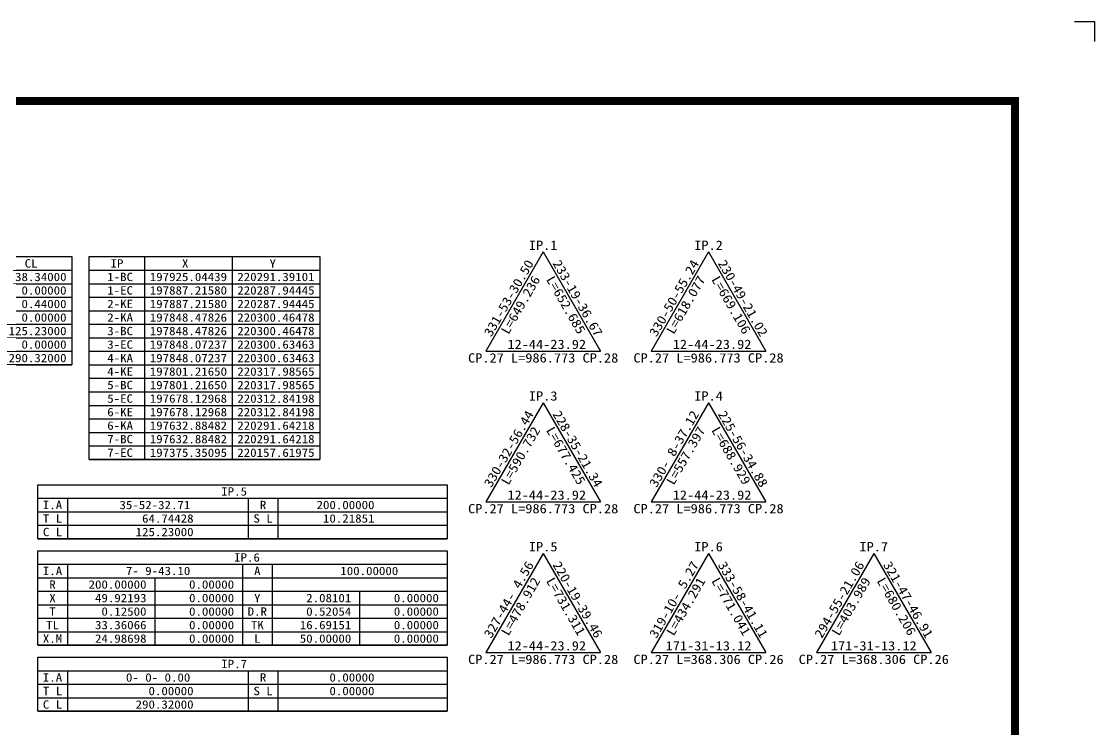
# Model space of a CAD drawing. Header units: feet. Extents: x 229381 to 233586, y 197484 to 200454.
# Drawn here: x 232236 to 233586, y 199563 to 200454 of the extents above; entities that cross this region are included whole.
import ezdxf
from ezdxf.enums import TextEntityAlignment as Align

# ---------------------------------------------------------------- set-up
doc = ezdxf.new("R2010")
doc.units = ezdxf.units.FT
doc.header["$LTSCALE"] = 10
doc.header["$MEASUREMENT"] = 0
for name, color, linetype in [('CA-TABL-LIN1', 4, 'CONTINUOUS'), ('CA-TABL-LIN2', 1, 'CONTINUOUS'), ('CA-TABL-TEX2', 3, 'CONTINUOUS'), ('CX-BORD', 3, 'CONTINUOUS'), ('CX-BORD-LIN1', 4, 'CONTINUOUS'), ('CX-BORD-LIN2', 3, 'CONTINUOUS'), ('CX-BORD-TEX2', 7, 'CONTINUOUS'), ('CX-BORD-TEX3', 6, 'CONTINUOUS'), ('CX-MISC', 2, 'CONTINUOUS')]:
    doc.layers.add(name, color=color, linetype=linetype)
doc.styles.add('RP2', font='DotumChe.ttf')
doc.styles.add('TB_TEXT', font='DotumChe.ttf')
doc.styles.add('TB_WBTXT', font='H2GTRE.TTF')
doc.styles.add('TB_WMTXT', font='DotumChe.ttf')

# ---------------------------------------------------------------- blocks, each defined once
blk = doc.blocks.new('CXBLKA1-KHCA')
at = {"layer": 'CX-BORD-LIN1', "const_width": 2}
blk.add_lwpolyline([(796, 0), (0, 0), (0, 554), (796, 554)], close=True, dxfattribs=at)
at = {"layer": 'CX-MISC'}
blk.add_line((811, 574), (816, 574), dxfattribs=at)
blk.add_lwpolyline([(811, 574), (816, 574), (816, 569)], dxfattribs=at)
at = {"layer": 'CX-BORD-LIN1', "style": 'TB_TEXT'}
for tag, height, p in [('TR_RNUM4', 3, (285.11, 26.64)), ('TR_RDAT4', 3.5, (317.5, 27)), ('TR_DGN4', 3.5, (459.12, 27)), ('TR_CHK4', 3.5, (499.12, 27)), ('TR_APP4', 3.5, (539.12, 27)), ('TR_RNUM3', 3, (285.11, 20.64)), ('TR_RDAT3', 3.5, (317.5, 21)), ('TR_DGN3', 3.5, (459.12, 21)), ('TR_CHK3', 3.5, (499.12, 21)), ('TR_APP3', 3.5, (539.12, 21)), ('TR_RDAT2', 3.5, (317.5, 15)), ('TR_DGN2', 3.5, (459.12, 15)), ('TR_CHK2', 3.5, (499.12, 15)), ('TR_APP2', 3.5, (539.12, 15)), ('TR_RNUM2', 3, (285.11, 14.64)), ('TR_DGN1', 3.5, (459.12, 9)), ('TR_CHK1', 3.5, (499.12, 9)), ('TR_RNUM1', 3, (285.11, 8.64)), ('TR_RDAT1', 3.5, (317.5, 9)), ('TR_APP1', 3.5, (539.12, 9))]:
    blk.add_attdef(tag, text='', height=height, dxfattribs=at).set_placement(p, align=Align.MIDDLE_CENTER)
for tag, p in [('TR_RCON4', (342.3, 27)), ('TR_RCON3', (342.3, 21)), ('TR_RCON2', (342.3, 15)), ('TR_RCON1', (342.3, 9))]:
    blk.add_attdef(tag, text='', height=3.5, dxfattribs=at).set_placement(p, align=Align.MIDDLE_LEFT)
at = {"layer": 'CX-BORD-LIN2', "style": 'TB_TEXT'}
blk.add_attdef('TD_VERSION', text='', height=3, rotation=90, dxfattribs=at).set_placement((800.5, 48.01), align=Align.MIDDLE_CENTER)
at = {"layer": 'CX-BORD-TEX2', "style": 'TB_WMTXT'}
for tag, height, p in [('TB_CNAME', 5, (15.34, 531.83)), ('TB_CSCOP', 4, (16.63, 523.83))]:
    blk.add_attdef(tag, text='', height=height, dxfattribs=at).set_placement(p, align=Align.BOTTOM_LEFT)
at = {"layer": 'CX-BORD-TEX2', "style": 'TB_WBTXT'}
for tag, height, p in [('TB_MTITIL', 10, (398, 533.33)), ('TB_STITL', 7, (398, 518.33))]:
    blk.add_attdef(tag, text='', height=height, dxfattribs=at).set_placement(p, align=Align.MIDDLE_CENTER)
at = {"layer": 'CX-BORD-TEX3', "style": 'TB_TEXT'}
for tag, height, p in [('TD_DCOMP', 4.5, (217.5, 25)), ('TD_CSECT', 4.5, (611, 25)), ('TD_CDIST', 4.5, (656, 25)), ('TD_DNAME_TOP', 4.5, (755, 25)), ('TD_DNAME_MAIN', 4.5, (755, 19.01)), ('TD_CCOMP', 4.5, (217.5, 15)), ('TD_HSCAL', 4.5, (626.7, 15.24)), ('TD_VSCAL', 4.5, (655.78, 15.24)), ('TD_DNAME_BOT', 3, (755, 13.65)), ('TD_CNAME', 5, (65, 5.75)), ('TD_FIELD', 4.5, (182.5, 5.53)), ('TD_CSTEP', 4.5, (253.24, 5.53)), ('TD_DWGCODE', 4.5, (641, 5.39)), ('TD_DWGNO', 4.5, (755, 5.39))]:
    blk.add_attdef(tag, text='', height=height, dxfattribs=at).set_placement(p, align=Align.MIDDLE_CENTER)

msp = doc.modelspace()

# ---------------------------------------------------------------- linework, layer by layer
at = {"layer": 'CA-TABL-LIN1', "linetype": 'Continuous'}
for p, q in [((231719.3, 200158.1), (232299.3, 200158.1)), ((232299.3, 200158.1), (232299.3, 200022)), ((232321.3, 200158.1), (232611.3, 200158.1)), ((232321.3, 199902.9), (232321.3, 200158.1)), ((232611.3, 200158.1), (232611.3, 199902.9)), ((232299.3, 200022), (231719.3, 200022)), ((231719.3, 200022), (232299.3, 200022)), ((232611.3, 199902.9), (232321.3, 199902.9)), ((232321.3, 199902.9), (232611.3, 199902.9)), ((232256.5, 199871.1), (232771.7, 199871.1)), ((232256.5, 199803), (232256.5, 199871.1)), ((232771.7, 199871.1), (232771.7, 199803)), ((232771.7, 199803), (232256.5, 199803)), ((232256.5, 199803), (232771.7, 199803)), ((232256.5, 199788), (232771.7, 199788)), ((232256.5, 199669), (232256.5, 199788)), ((232771.7, 199788), (232771.7, 199669)), ((232771.7, 199669), (232256.5, 199669)), ((232256.5, 199669), (232771.7, 199669)), ((232256.5, 199654), (232771.7, 199654)), ((232256.5, 199585.9), (232256.5, 199654)), ((232771.7, 199654), (232771.7, 199585.9)), ((232771.7, 199585.9), (232256.5, 199585.9)), ((232256.5, 199585.9), (232771.7, 199585.9))]:
    msp.add_line(p, q, dxfattribs=at)
at = {"layer": 'CA-TABL-LIN2', "linetype": 'Continuous'}
for p, q in [((232391, 200158.1), (232391, 199902.9)), ((232501.2, 200158.1), (232501.2, 199902.9)), ((232892.4, 200163.9), (232820.4, 200039.2)), ((232892.4, 200163.9), (232964.4, 200039.2)), ((233100.4, 200163.9), (233028.4, 200039.2)), ((233100.4, 200163.9), (233172.4, 200039.2)), ((231719.3, 200141), (232299.3, 200141)), ((232321.3, 200141), (232611.3, 200141)), ((231719.3, 200124), (232299.3, 200124)), ((232321.3, 200124), (232611.3, 200124)), ((231719.3, 200107), (232299.3, 200107)), ((232321.3, 200107), (232611.3, 200107)), ((231719.3, 200090), (232299.3, 200090)), ((232321.3, 200090), (232611.3, 200090)), ((231719.3, 200073), (232299.3, 200073)), ((232321.3, 200073), (232611.3, 200073)), ((231719.3, 200056), (232299.3, 200056)), ((232321.3, 200056), (232611.3, 200056)), ((231719.3, 200039), (232299.3, 200039)), ((232321.3, 200039), (232611.3, 200039)), ((232820.4, 200039.2), (232964.4, 200039.2)), ((233028.4, 200039.2), (233172.4, 200039.2)), ((232321.3, 200022), (232611.3, 200022)), ((232321.3, 200005), (232611.3, 200005)), ((232321.3, 199988), (232611.3, 199988)), ((232321.3, 199970.9), (232611.3, 199970.9)), ((232892.4, 199974.2), (232820.4, 199849.5)), ((232892.4, 199974.2), (232964.4, 199849.5)), ((233100.4, 199974.2), (233028.4, 199849.5)), ((233100.4, 199974.2), (233172.4, 199849.5)), ((232321.3, 199953.9), (232611.3, 199953.9)), ((232321.3, 199936.9), (232611.3, 199936.9)), ((232321.3, 199919.9), (232611.3, 199919.9)), ((232256.5, 199854.1), (232771.7, 199854.1)), ((232293.8, 199854.1), (232293.8, 199803)), ((232521.4, 199854.1), (232521.4, 199803)), ((232558.7, 199854.1), (232558.7, 199803)), ((232820.4, 199849.5), (232964.4, 199849.5)), ((233028.4, 199849.5), (233172.4, 199849.5)), ((232256.5, 199837), (232771.7, 199837)), ((232256.5, 199820), (232771.7, 199820)), ((232892.4, 199784.5), (232820.4, 199659.8)), ((232892.4, 199784.5), (232964.4, 199659.8)), ((233100.4, 199784.5), (233028.4, 199659.8)), ((233100.4, 199784.5), (233172.4, 199659.8)), ((233308.3, 199784.5), (233236.3, 199659.8)), ((233308.3, 199784.5), (233380.3, 199659.8)), ((232256.5, 199771), (232771.7, 199771)), ((232293.8, 199771), (232293.8, 199669)), ((232514.1, 199771), (232514.1, 199669)), ((232551.4, 199771), (232551.4, 199669)), ((232256.5, 199754), (232771.7, 199754)), ((232404, 199754), (232404, 199669)), ((232256.5, 199737), (232771.7, 199737)), ((232661.5, 199737), (232661.5, 199669)), ((232256.5, 199720), (232771.7, 199720)), ((232256.5, 199703), (232771.7, 199703)), ((232256.5, 199686), (232771.7, 199686)), ((232820.4, 199659.8), (232964.4, 199659.8)), ((233028.4, 199659.8), (233172.4, 199659.8)), ((233236.3, 199659.8), (233380.3, 199659.8)), ((232256.5, 199637), (232771.7, 199637)), ((232293.8, 199637), (232293.8, 199585.9)), ((232521.4, 199637), (232521.4, 199585.9)), ((232558.7, 199637), (232558.7, 199585.9)), ((232256.5, 199620), (232771.7, 199620)), ((232256.5, 199603), (232771.7, 199603))]:
    msp.add_line(p, q, dxfattribs=at)

# ---------------------------------------------------------------- block references
at = {"layer": 'CX-BORD', "xscale": 5, "yscale": 4.999999999996866}
msp.add_blockref('CXBLKA1-KHCA', (229506, 197584), dxfattribs=at)

# ---------------------------------------------------------------- texts
at = {"layer": 'CA-TABL-TEX2', "style": 'RP2', "width": 1.128305}
for s, height, p, p2 in [('IP.1', 11.7, (232874.4, 200166.6), (232910.4, 200166.6)), ('IP.2', 11.7, (233082.4, 200166.6), (233118.4, 200166.6)), ('IP', 10.53, (232348.1, 200144.3), (232364.3, 200144.3)), ('X', 10.5, (232438, 200144.3), (232446.1, 200144.3)), ('  38.34000', 10.53, (232211.8, 200127.3), (232292.8, 200127.3)), ('  1-BC', 10.53, (232327.8, 200127.3), (232376.4, 200127.3)), ('197925.04439', 10.53, (232397.5, 200127.3), (232494.7, 200127.3)), ('220291.39101', 10.53, (232507.6, 200127.3), (232604.8, 200127.3)), ('   0.00000', 10.53, (232211.8, 200110.3), (232292.8, 200110.3)), ('  1-EC', 10.53, (232327.8, 200110.3), (232376.4, 200110.3)), ('197887.21580', 10.53, (232397.5, 200110.3), (232494.7, 200110.3)), ('220287.94445', 10.53, (232507.6, 200110.3), (232604.8, 200110.3)), ('   0.44000', 10.53, (232211.8, 200093.3), (232292.8, 200093.3)), ('  2-KE', 10.53, (232327.8, 200093.3), (232376.4, 200093.3)), ('197887.21580', 10.53, (232397.5, 200093.3), (232494.7, 200093.3)), ('220287.94445', 10.53, (232507.6, 200093.3), (232604.8, 200093.3)), ('   0.00000', 10.53, (232211.8, 200076.2), (232292.8, 200076.2)), ('  2-KA', 10.53, (232327.8, 200076.2), (232376.4, 200076.2)), ('197848.47826', 10.53, (232397.5, 200076.2), (232494.7, 200076.2)), ('220300.46478', 10.53, (232507.6, 200076.2), (232604.8, 200076.2)), (' 125.23000', 10.53, (232211.8, 200059.2), (232292.8, 200059.2)), ('  3-BC', 10.53, (232327.8, 200059.2), (232376.4, 200059.2)), ('197848.47826', 10.53, (232397.5, 200059.2), (232494.7, 200059.2)), ('220300.46478', 10.53, (232507.6, 200059.2), (232604.8, 200059.2)), ('   0.00000', 10.53, (232211.8, 200042.2), (232292.8, 200042.2)), ('  3-EC', 10.53, (232327.8, 200042.2), (232376.4, 200042.2)), ('197848.07237', 10.53, (232397.5, 200042.2), (232494.7, 200042.2)), ('220300.63463', 10.53, (232507.6, 200042.2), (232604.8, 200042.2)), (' 12-44-23.92', 11.7, (232838.4, 200041.9), (232946.4, 200041.9)), (' 12-44-23.92', 11.7, (233046.4, 200041.9), (233154.4, 200041.9)), (' 290.32000', 10.53, (232211.8, 200025.2), (232292.8, 200025.2)), ('  4-KA', 10.53, (232327.8, 200025.2), (232376.4, 200025.2)), ('197848.07237', 10.53, (232397.5, 200025.2), (232494.7, 200025.2)), ('220300.63463', 10.53, (232507.6, 200025.2), (232604.8, 200025.2)), ('CP.27', 11.7, (232797.9, 200024.8), (232842.9, 200024.8)), ('L=986.773', 11.7, (232851.9, 200024.8), (232932.9, 200024.8)), ('CP.28', 11.7, (232941.9, 200024.8), (232986.9, 200024.8)), ('CP.27', 11.7, (233005.9, 200024.8), (233050.9, 200024.8)), ('L=986.773', 11.7, (233059.9, 200024.8), (233140.9, 200024.8)), ('CP.28', 11.7, (233149.9, 200024.8), (233194.9, 200024.8)), ('  4-KE', 10.53, (232327.8, 200008.2), (232376.4, 200008.2)), ('197801.21650', 10.53, (232397.5, 200008.2), (232494.7, 200008.2)), ('220317.98565', 10.53, (232507.6, 200008.2), (232604.8, 200008.2)), ('  5-BC', 10.53, (232327.8, 199991.2), (232376.4, 199991.2)), ('197801.21650', 10.53, (232397.5, 199991.2), (232494.7, 199991.2)), ('220317.98565', 10.53, (232507.6, 199991.2), (232604.8, 199991.2)), ('  5-EC', 10.53, (232327.8, 199974.2), (232376.4, 199974.2)), ('197678.12968', 10.53, (232397.5, 199974.2), (232494.7, 199974.2)), ('220312.84198', 10.53, (232507.6, 199974.2), (232604.8, 199974.2)), ('IP.3', 11.7, (232874.4, 199976.9), (232910.4, 199976.9)), ('IP.4', 11.7, (233082.4, 199976.9), (233118.4, 199976.9)), ('  6-KE', 10.53, (232327.8, 199957.2), (232376.4, 199957.2)), ('197678.12968', 10.53, (232397.5, 199957.2), (232494.7, 199957.2)), ('220312.84198', 10.53, (232507.6, 199957.2), (232604.8, 199957.2)), ('  6-KA', 10.53, (232327.8, 199940.2), (232376.4, 199940.2)), ('197632.88482', 10.53, (232397.5, 199940.2), (232494.7, 199940.2)), ('220291.64218', 10.53, (232507.6, 199940.2), (232604.8, 199940.2)), ('  7-BC', 10.53, (232327.8, 199923.2), (232376.4, 199923.2)), ('197632.88482', 10.53, (232397.5, 199923.2), (232494.7, 199923.2)), ('220291.64218', 10.53, (232507.6, 199923.2), (232604.8, 199923.2)), ('  7-EC', 10.53, (232327.8, 199906.1), (232376.4, 199906.1)), ('197375.35095', 10.53, (232397.5, 199906.1), (232494.7, 199906.1)), ('220157.61975', 10.53, (232507.6, 199906.1), (232604.8, 199906.1)), ('IP.5', 10.53, (232487.4, 199857.3), (232519.8, 199857.3)), (' 12-44-23.92', 11.7, (232838.4, 199852.2), (232946.4, 199852.2)), (' 12-44-23.92', 11.7, (233046.4, 199852.2), (233154.4, 199852.2)), ('I.A', 10.53, (232263, 199840.3), (232287.3, 199840.3)), ('35-52-32.71', 10.53, (232359.4, 199840.3), (232448.5, 199840.3)), ('35-52-32.71', 10.53, (232359.4, 199840.3), (232448.5, 199840.3)), ('R', 10.5, (232536, 199840.3), (232544.1, 199840.3)), ('   200.00000', 10.53, (232583, 199840.3), (232680.2, 199840.3)), ('CP.27', 11.7, (232797.9, 199835.1), (232842.9, 199835.1)), ('L=986.773', 11.7, (232851.9, 199835.1), (232932.9, 199835.1)), ('CP.28', 11.7, (232941.9, 199835.1), (232986.9, 199835.1)), ('CP.27', 11.7, (233005.9, 199835.1), (233050.9, 199835.1)), ('L=986.773', 11.7, (233059.9, 199835.1), (233140.9, 199835.1)), ('CP.28', 11.7, (233149.9, 199835.1), (233194.9, 199835.1)), ('T L', 10.53, (232263, 199823.3), (232287.3, 199823.3)), ('    64.74428', 10.53, (232355.4, 199823.3), (232452.6, 199823.3)), ('S L', 10.53, (232527.9, 199823.3), (232552.2, 199823.3)), ('    10.21851', 10.53, (232583, 199823.3), (232680.2, 199823.3)), ('C L', 10.53, (232263, 199806.3), (232287.3, 199806.3)), ('   125.23000', 10.53, (232355.4, 199806.3), (232452.6, 199806.3)), ('IP.5', 11.7, (232874.4, 199787.2), (232910.4, 199787.2)), ('IP.6', 11.7, (233082.4, 199787.2), (233118.4, 199787.2)), ('IP.7', 11.7, (233290.3, 199787.2), (233326.3, 199787.2)), ('IP.6', 10.53, (232503.6, 199774.3), (232536, 199774.3)), ('I.A', 10.53, (232263, 199757.3), (232287.3, 199757.3)), (' 7- 9-43.10', 10.53, (232359.4, 199757.3), (232448.5, 199757.3)), (' 7- 9-43.10', 10.53, (232359.4, 199757.3), (232448.5, 199757.3)), ('A', 10.5, (232528.7, 199757.3), (232536.8, 199757.3)), ('   100.00000', 10.53, (232612.9, 199757.3), (232710.1, 199757.3)), ('R', 10.5, (232271.1, 199740.2), (232279.2, 199740.2)), ('   200.00000', 10.53, (232296.2, 199740.2), (232393.4, 199740.2)), ('     0.00000', 10.53, (232406.4, 199740.2), (232503.6, 199740.2)), ('X', 10.5, (232271.1, 199723.2), (232279.2, 199723.2)), ('    49.92193', 10.53, (232296.2, 199723.2), (232393.4, 199723.2)), ('     0.00000', 10.53, (232406.4, 199723.2), (232503.6, 199723.2)), ('Y', 10.5, (232528.7, 199723.2), (232536.8, 199723.2)), ('     2.08101', 10.53, (232553.8, 199723.2), (232651, 199723.2)), ('     0.00000', 10.53, (232664, 199723.2), (232761.2, 199723.2)), ('T', 10.5, (232271.1, 199706.2), (232279.2, 199706.2)), ('     0.12500', 10.53, (232296.2, 199706.2), (232393.4, 199706.2)), ('     0.00000', 10.53, (232406.4, 199706.2), (232503.6, 199706.2)), ('     0.52054', 10.53, (232553.8, 199706.2), (232651, 199706.2)), ('     0.00000', 10.53, (232664, 199706.2), (232761.2, 199706.2)), ('TL', 10.53, (232267.1, 199689.2), (232283.3, 199689.2)), ('    33.36066', 10.53, (232296.2, 199689.2), (232393.4, 199689.2)), ('     0.00000', 10.53, (232406.4, 199689.2), (232503.6, 199689.2)), ('TK', 10.53, (232524.7, 199689.2), (232540.9, 199689.2)), ('    16.69151', 10.53, (232553.8, 199689.2), (232651, 199689.2)), ('     0.00000', 10.53, (232664, 199689.2), (232761.2, 199689.2)), ('X.M', 10.53, (232263, 199672.2), (232287.3, 199672.2)), ('    24.98698', 10.53, (232296.2, 199672.2), (232393.4, 199672.2)), ('     0.00000', 10.53, (232406.4, 199672.2), (232503.6, 199672.2)), ('L', 10.5, (232528.7, 199672.2), (232536.8, 199672.2)), ('    50.00000', 10.53, (232553.8, 199672.2), (232651, 199672.2)), ('     0.00000', 10.53, (232664, 199672.2), (232761.2, 199672.2)), (' 12-44-23.92', 11.7, (232838.4, 199662.5), (232946.4, 199662.5)), ('171-31-13.12', 11.7, (233046.4, 199662.5), (233154.4, 199662.5)), ('171-31-13.12', 11.7, (233254.3, 199662.5), (233362.3, 199662.5)), ('CP.27', 11.7, (232797.9, 199645.4), (232842.9, 199645.4)), ('CP.28', 11.7, (232941.9, 199645.4), (232986.9, 199645.4)), ('CP.27', 11.7, (233005.9, 199645.4), (233050.9, 199645.4)), ('CP.26', 11.7, (233149.9, 199645.4), (233194.9, 199645.4)), ('CP.27', 11.7, (233213.8, 199645.4), (233258.8, 199645.4)), ('CP.26', 11.7, (233357.8, 199645.4), (233402.8, 199645.4)), ('IP.7', 10.53, (232487.4, 199640.2), (232519.8, 199640.2)), ('L=986.773', 11.7, (232851.9, 199645.4), (232932.9, 199645.4)), ('L=368.306', 11.7, (233059.9, 199645.4), (233140.9, 199645.4)), ('L=368.306', 11.7, (233267.8, 199645.4), (233348.8, 199645.4)), ('I.A', 10.53, (232263, 199623.2), (232287.3, 199623.2)), (' 0- 0- 0.00', 10.53, (232359.4, 199623.2), (232448.5, 199623.2)), (' 0- 0- 0.00', 10.53, (232359.4, 199623.2), (232448.5, 199623.2)), ('     0.00000', 10.53, (232583, 199623.2), (232680.2, 199623.2)), ('S L', 10.53, (232527.9, 199606.2), (232552.2, 199606.2)), ('     0.00000', 10.53, (232355.4, 199606.2), (232452.6, 199606.2)), ('     0.00000', 10.53, (232583, 199606.2), (232680.2, 199606.2)), ('C L', 10.53, (232263, 199589.2), (232287.3, 199589.2)), ('   290.32000', 10.53, (232355.4, 199589.2), (232452.6, 199589.2))]:
    msp.add_text(s, height=height, dxfattribs=at).set_placement(p, p2, align=Align.FIT)
for s, height, rotation, p, p2 in [('CL', 10.53, 360, (232240.1, 200144.3), (232256.3, 200144.3)), ('Y', 10.5, 360, (232548.1, 200144.3), (232556.2, 200144.3)), ('331-53-30.50', 11.7, 60, (232827.1, 200056.2), (232881.1, 200149.7)), ('233-19-36.67', 11.7, 300, (232903.8, 200149.7), (232957.8, 200056.2)), ('330-50-55.24', 11.7, 60, (233035, 200056.2), (233089, 200149.7)), ('230-49-21.02', 11.7, 300, (233111.7, 200149.7), (233165.7, 200056.2)), ('L=649.236', 11.7, 60, (232848.7, 200059.3), (232889.2, 200129.5)), ('L=652.685', 11.7, 300, (232895.7, 200129.5), (232936.2, 200059.3)), ('L=618.077', 11.7, 60, (233056.6, 200059.3), (233097.1, 200129.5)), ('L=669.106', 11.7, 300, (233103.6, 200129.5), (233144.1, 200059.3)), ('330-32-56.44', 11.7, 60, (232827.1, 199866.5), (232881.1, 199960)), ('228-35-21.34', 11.7, 300, (232903.8, 199960), (232957.8, 199866.5)), ('330- 8-37.12', 11.7, 60, (233035, 199866.5), (233089, 199960)), ('225-56-34.88', 11.7, 300, (233111.7, 199960), (233165.7, 199866.5)), ('L=590.732', 11.7, 60, (232848.7, 199869.6), (232889.2, 199939.8)), ('L=677.425', 11.7, 300, (232895.7, 199939.8), (232936.2, 199869.6)), ('L=557.397', 11.7, 60, (233056.6, 199869.6), (233097.1, 199939.8)), ('L=688.929', 11.7, 300, (233103.6, 199939.8), (233144.1, 199869.6)), ('327-44- 4.56', 11.7, 60, (232827.1, 199676.8), (232881.1, 199770.3)), ('220-19-39.46', 11.7, 300, (232903.8, 199770.3), (232957.8, 199676.8)), ('319-10- 5.27', 11.7, 60, (233035, 199676.8), (233089, 199770.3)), ('333-58-41.11', 11.7, 300, (233111.7, 199770.3), (233165.7, 199676.8)), ('294-55-21.06', 11.7, 60, (233243, 199676.8), (233297, 199770.3)), ('321-47-46.91', 11.7, 300, (233319.6, 199770.3), (233373.6, 199676.8)), ('L=478.912', 11.7, 60, (232848.7, 199679.9), (232889.2, 199750.1)), ('L=731.311', 11.7, 300, (232895.7, 199750.1), (232936.2, 199679.9)), ('L=434.291', 11.7, 60, (233056.6, 199679.9), (233097.1, 199750.1)), ('L=771.041', 11.7, 300, (233103.6, 199750.1), (233144.1, 199679.9)), ('L=403.989', 11.7, 60, (233264.5, 199679.9), (233305, 199750.1)), ('L=680.206', 11.7, 300, (233311.6, 199750.1), (233352.1, 199679.9)), ('D.R', 10.53, 360, (232520.6, 199706.2), (232544.9, 199706.2)), ('R', 10.5, 360, (232536, 199623.2), (232544.1, 199623.2)), ('T L', 10.53, 360, (232263, 199606.2), (232287.3, 199606.2))]:
    msp.add_text(s, height=height, rotation=rotation, dxfattribs=at).set_placement(p, p2, align=Align.FIT)

doc.saveas('drawing.dxf')
